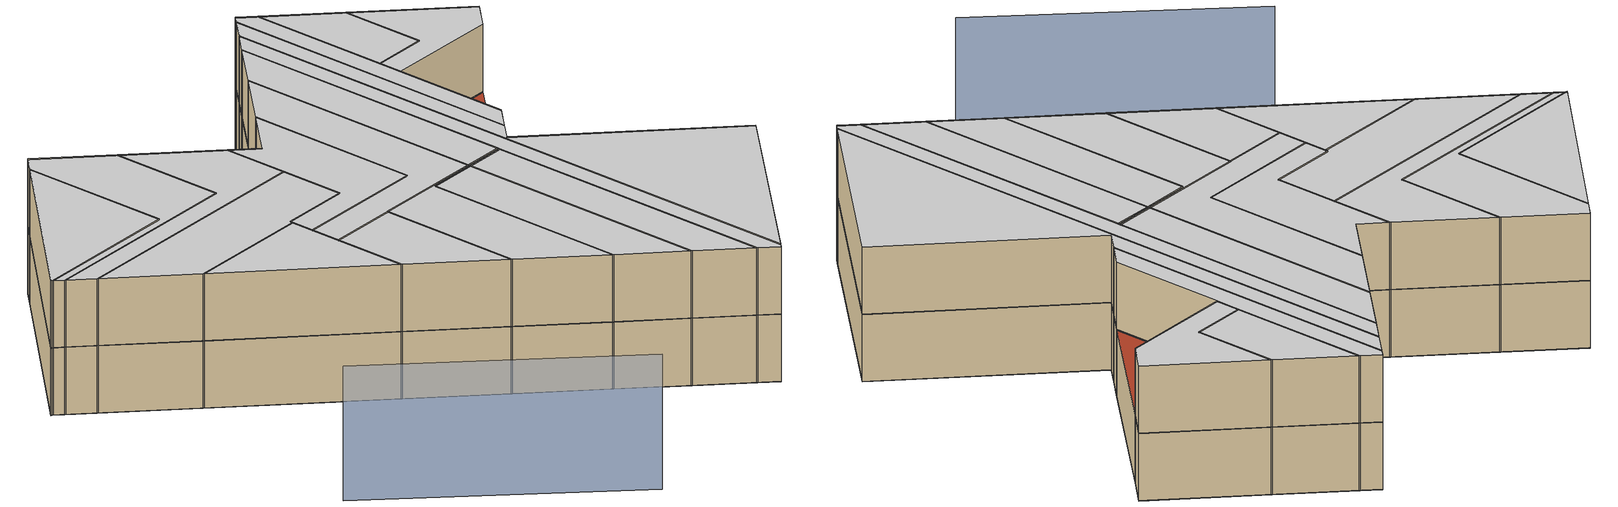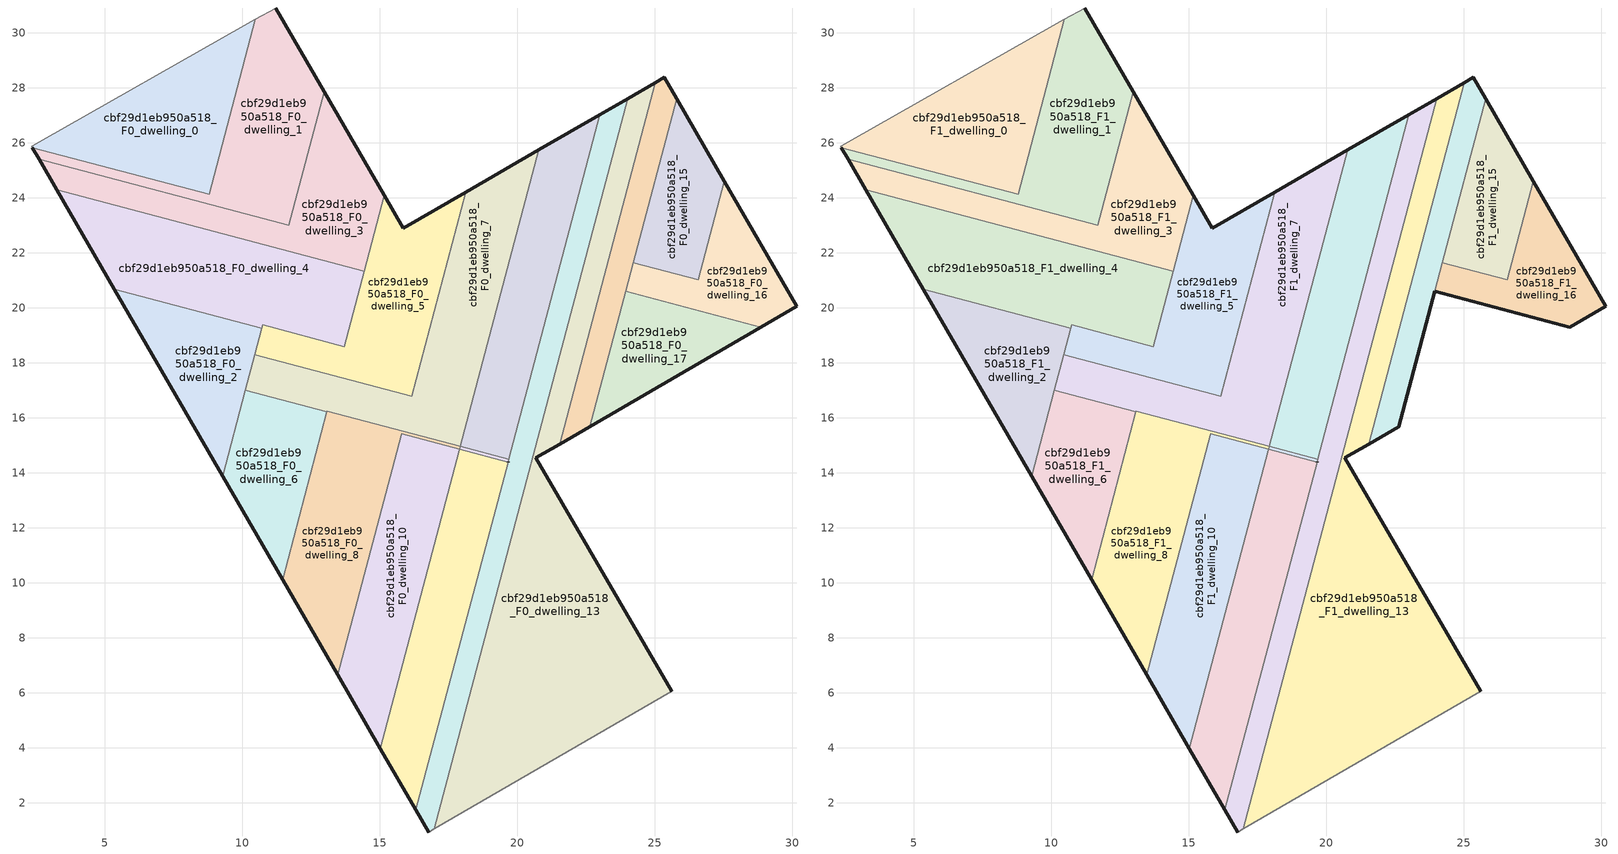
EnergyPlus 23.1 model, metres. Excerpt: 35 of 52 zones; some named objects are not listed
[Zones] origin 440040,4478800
cbf29d1eb950a518_F0_dwelling_0
 floor ground (EU_floor_Construction): 8.8,24.12 10.49,30.48 2.34,25.87 2.38,25.82 z0
 wall adiabatic (EU_wall_Construction): 2.38,25.82 2.34,25.87 10.49,30.48 z0:3
 wall to cbf29d1eb950a518_F0_dwelling_1 (EU_wall_Construction): 10.49,30.48 8.8,24.12 2.38,25.82 z0:3
cbf29d1eb950a518_F0_dwelling_1
 floor ground (EU_floor_Construction): 11.71,23 12.99,27.84 11.22,30.9 10.49,30.48 8.8,24.12 2.38,25.82 2.62,25.4 z0
 wall outside (EU_wall_Construction): 11.22,30.9 12.99,27.84 / 2.62,25.4 2.38,25.82 z0:3
 wall adiabatic (EU_wall_Construction): 10.49,30.48 11.22,30.9 z0:3
 wall to cbf29d1eb950a518_F0_dwelling_3 (EU_wall_Construction): 12.99,27.84 11.71,23 2.62,25.4 z0:3
cbf29d1eb950a518_F0_dwelling_10
 floor ground (EU_floor_Construction): 15.03,3.97 17.9,14.81 17.91,14.85 19.67,14.39 19.7,14.49 17.93,14.95 17.91,14.86 15.8,15.42 15.79,15.37 13.48,6.64 z0
 wall outside (EU_wall_Construction): 15.03,3.97 13.48,6.64 z0:3; 19.67,14.38,3 19.67,14.39,0 19.67,14.38,0; 15.8,15.41,3 15.8,15.41,0 15.8,15.42,0
 wall to cbf29d1eb950a518_F0_dwelling_9 (EU_wall_Construction): 17.93,14.95 19.7,14.49 z0:3
 wall to cbf29d1eb950a518_F0_dwelling_11 (EU_wall_Construction): 19.67,14.38 17.91,14.85 17.9,14.81 15.03,3.97 z0:3
 wall to cbf29d1eb950a518_F0_dwelling_8 (EU_wall_Construction): 15.8,15.42 17.91,14.86 17.93,14.95 / 13.48,6.64 15.79,15.37 15.8,15.41 z0:3
 wall to cbf29d1eb950a518_F0_dwelling_12 (EU_wall_Construction): 19.7,14.49 19.67,14.39 z0:3
cbf29d1eb950a518_F0_dwelling_11
 floor ground (EU_floor_Construction): 16.32,1.74 19.67,14.38 17.91,14.85 15.03,3.97 z0
 wall outside (EU_wall_Construction): 16.32,1.74 15.03,3.97 z0:3
 wall to cbf29d1eb950a518_F0_dwelling_12 (EU_wall_Construction): 19.67,14.38 16.32,1.74 z0:3
cbf29d1eb950a518_F0_dwelling_12
 floor ground (EU_floor_Construction): 16.99,1.05 24.02,27.6 23.01,27.02 16.32,1.74 16.79,0.93 z0
 wall outside (EU_wall_Construction): 16.79,0.93 16.32,1.74 / 23.01,27.02 24.02,27.6 z0:3; 19.67,14.38,3 19.67,14.39,0 19.67,14.39,3
 wall to cbf29d1eb950a518_F0_dwelling_13 (EU_wall_Construction): 24.02,27.6 16.99,1.05 z0:3
 wall adiabatic (EU_wall_Construction): 16.99,1.05 16.79,0.93 z0:3
 wall to cbf29d1eb950a518_F0_dwelling_9 (EU_wall_Construction): 19.7,14.49 23.01,27.02 z0:3
cbf29d1eb950a518_F0_dwelling_13
 floor ground (EU_floor_Construction): 25.63,6.06 20.69,14.54 21.55,15.04 25.03,28.19 24.02,27.6 16.99,1.05 z0
 wall outside (EU_wall_Construction): 24.02,27.6 25.03,28.19 / 21.55,15.04 20.69,14.54 25.63,6.06 z0:3
 wall to cbf29d1eb950a518_F0_dwelling_14 (EU_wall_Construction): 25.03,28.19 21.55,15.04 z0:3
 wall adiabatic (EU_wall_Construction): 25.63,6.06 16.99,1.05 z0:3
cbf29d1eb950a518_F0_dwelling_14
 floor ground (EU_floor_Construction): 22.64,15.67 25.8,27.6 25.35,28.37 25.03,28.19 21.55,15.04 z0
 wall outside (EU_wall_Construction): 22.64,15.67 21.55,15.04 / 25.03,28.19 25.35,28.37 25.8,27.6 z0:3
 wall to cbf29d1eb950a518_F0_dwelling_15 (EU_wall_Construction): 25.8,27.6 24.22,21.64 z0:3
 wall to cbf29d1eb950a518_F0_dwelling_16 (EU_wall_Construction): 24.22,21.64 23.95,20.59 z0:3
 wall to cbf29d1eb950a518_F0_dwelling_17 (EU_wall_Construction): 23.94,20.59 22.64,15.67 z0:3
cbf29d1eb950a518_F0_dwelling_15
 floor ground (EU_floor_Construction): 26.59,21.01 27.54,24.6 25.8,27.6 24.22,21.64 z0
 wall outside (EU_wall_Construction): 25.8,27.6 27.54,24.6 z0:3
 wall to cbf29d1eb950a518_F0_dwelling_16 (EU_wall_Construction): 27.54,24.6 26.59,21.01 24.22,21.64 z0:3
cbf29d1eb950a518_F0_dwelling_16
 floor ground (EU_floor_Construction): 30.18,20.05 27.54,24.6 26.59,21.01 24.22,21.64 23.95,20.59 28.87,19.29 z0
 wall outside (EU_wall_Construction): 27.54,24.6 30.18,20.05 28.87,19.29 z0:3
 wall to cbf29d1eb950a518_F0_dwelling_17 (EU_wall_Construction): 28.87,19.29 23.95,20.59 z0:3
cbf29d1eb950a518_F0_dwelling_17
 floor ground (EU_floor_Construction): 28.87,19.29 23.95,20.59 22.64,15.67 z0
 wall outside (EU_wall_Construction): 28.87,19.29 22.64,15.67 z0:3
 roof outside (EU_roof_Construction): 28.87,19.29 22.64,15.67 23.95,20.59 z3
cbf29d1eb950a518_F0_dwelling_2
 floor ground (EU_floor_Construction): 9.29,13.88 10.72,19.25 5.36,20.67 z0
 wall outside (EU_wall_Construction): 9.29,13.88 5.36,20.67 z0:3
 wall to cbf29d1eb950a518_F0_dwelling_4 (EU_wall_Construction): 5.36,20.67 10.72,19.25 z0:3
 wall to cbf29d1eb950a518_F0_dwelling_6 (EU_wall_Construction): 10.12,17 9.29,13.88 z0:3
 wall to cbf29d1eb950a518_F0_dwelling_7 (EU_wall_Construction): 10.46,18.28 10.12,17 z0:3
 wall to cbf29d1eb950a518_F0_dwelling_5 (EU_wall_Construction): 10.71,19.25 10.46,18.28 z0:3
cbf29d1eb950a518_F0_dwelling_3
 floor ground (EU_floor_Construction): 14.44,21.33 15.17,24.08 12.99,27.84 11.71,23 2.62,25.4 3.27,24.28 z0
 wall outside (EU_wall_Construction): 12.99,27.84 15.17,24.08 / 3.27,24.28 2.62,25.4 z0:3
 wall to cbf29d1eb950a518_F0_dwelling_4 (EU_wall_Construction): 14.44,21.33 3.27,24.28 z0:3
 wall to cbf29d1eb950a518_F0_dwelling_5 (EU_wall_Construction): 15.17,24.08 14.44,21.33 z0:3
cbf29d1eb950a518_F0_dwelling_4
 floor ground (EU_floor_Construction): 13.71,18.59 14.44,21.33 3.27,24.28 5.36,20.67 10.72,19.25 10.75,19.37 z0
 wall outside (EU_wall_Construction): 5.36,20.67 3.27,24.28 z0:3
 wall to cbf29d1eb950a518_F0_dwelling_5 (EU_wall_Construction): 14.44,21.33 13.71,18.59 10.75,19.37 10.72,19.25 z0:3
cbf29d1eb950a518_F0_dwelling_5
 floor ground (EU_floor_Construction): 16.16,16.77 18.13,24.2 15.86,22.89 15.17,24.08 13.71,18.59 10.75,19.37 10.46,18.28 z0
 wall outside (EU_wall_Construction): 15.17,24.08 15.86,22.89 18.13,24.2 z0:3
 wall to cbf29d1eb950a518_F0_dwelling_7 (EU_wall_Construction): 18.13,24.2 16.16,16.77 10.46,18.28 z0:3
cbf29d1eb950a518_F0_dwelling_6
 floor ground (EU_floor_Construction): 11.47,10.11 13.09,16.22 10.12,17 9.29,13.88 z0
 wall outside (EU_wall_Construction): 11.47,10.11 9.29,13.88 z0:3
 wall to cbf29d1eb950a518_F0_dwelling_7 (EU_wall_Construction): 10.12,17 13.09,16.22 z0:3
 wall to cbf29d1eb950a518_F0_dwelling_8 (EU_wall_Construction): 13.09,16.22 11.47,10.11 z0:3
cbf29d1eb950a518_F0_dwelling_7
 floor ground (EU_floor_Construction): 17.94,14.96 20.79,25.74 18.13,24.2 16.16,16.77 10.46,18.28 10.12,17 13.09,16.22 13.09,16.24 z0
 wall outside (EU_wall_Construction): 18.13,24.2 20.79,25.74 z0:3
 wall to cbf29d1eb950a518_F0_dwelling_8 (EU_wall_Construction): 17.94,14.96 13.09,16.24 13.09,16.22 z0:3
 wall to cbf29d1eb950a518_F0_dwelling_9 (EU_wall_Construction): 20.79,25.74 17.94,14.96 z0:3
cbf29d1eb950a518_F0_dwelling_8
 floor ground (EU_floor_Construction): 13.48,6.64 15.8,15.41 17.91,14.86 17.94,14.96 13.09,16.24 11.47,10.11 z0
 wall outside (EU_wall_Construction): 13.48,6.64 11.47,10.11 z0:3
 wall to cbf29d1eb950a518_F0_dwelling_9 (EU_wall_Construction): 17.94,14.96,3 17.94,14.95,1.5 17.93,14.95,3
cbf29d1eb950a518_F0_dwelling_9
 floor ground (EU_floor_Construction): 19.7,14.49 23.01,27.02 20.79,25.74 17.93,14.95 z0
 wall outside (EU_wall_Construction): 20.79,25.74 23.01,27.02 z0:3
cbf29d1eb950a518_F1_dwelling_0
 floor to cbf29d1eb950a518_F0_dwelling_0 (EU_floor_Construction): 8.8,24.12 10.49,30.48 2.34,25.87 2.38,25.82 z3
 wall adiabatic (EU_wall_Construction): 2.38,25.82 2.34,25.87 10.49,30.48 z3:6
 wall to cbf29d1eb950a518_F1_dwelling_1 (EU_wall_Construction): 10.49,30.48 8.8,24.12 2.38,25.82 z3:6
 ceiling to cbf29d1eb950a518_F2_dwelling_0 (EU_floor_Construction): 10.49,30.48 8.8,24.12 2.38,25.82 2.34,25.87 z6
cbf29d1eb950a518_F1_dwelling_1
 floor to cbf29d1eb950a518_F0_dwelling_1 (EU_floor_Construction): 11.71,23 12.99,27.84 11.22,30.9 10.49,30.48 8.8,24.12 2.38,25.82 2.62,25.4 z3
 wall outside (EU_wall_Construction): 11.22,30.9 12.99,27.84 / 2.62,25.4 2.38,25.82 z3:6
 wall adiabatic (EU_wall_Construction): 10.49,30.48 11.22,30.9 z3:6
 wall to cbf29d1eb950a518_F1_dwelling_3 (EU_wall_Construction): 12.99,27.84 11.71,23 2.62,25.4 z3:6
 ceiling to cbf29d1eb950a518_F2_dwelling_1 (EU_floor_Construction): 11.22,30.9 12.99,27.84 11.71,23 2.62,25.4 2.38,25.82 8.8,24.12 10.49,30.48 z6
cbf29d1eb950a518_F1_dwelling_10
 floor to cbf29d1eb950a518_F0_dwelling_10 (EU_floor_Construction): 15.03,3.97 17.9,14.81 17.91,14.85 19.67,14.38 19.7,14.49 17.93,14.95 17.91,14.86 15.8,15.42 15.79,15.37 13.48,6.64 z3
 wall outside (EU_wall_Construction): 15.03,3.97 13.48,6.64 z3:6; 19.67,14.38,6 19.67,14.39,3 19.67,14.38,3; 15.8,15.41,6 15.8,15.41,3 15.8,15.42,3
 wall to cbf29d1eb950a518_F1_dwelling_9 (EU_wall_Construction): 17.93,14.95 19.7,14.49 z3:6
 wall to cbf29d1eb950a518_F1_dwelling_11 (EU_wall_Construction): 19.67,14.38 17.91,14.85 17.9,14.81 15.03,3.97 z3:6
 wall to cbf29d1eb950a518_F1_dwelling_8 (EU_wall_Construction): 15.8,15.42 17.91,14.86 17.93,14.95 / 13.48,6.64 15.79,15.37 15.8,15.41 z3:6
 wall to cbf29d1eb950a518_F1_dwelling_12 (EU_wall_Construction): 19.7,14.49 19.67,14.39 z3:6
 ceiling to cbf29d1eb950a518_F2_dwelling_10 (EU_floor_Construction): 19.7,14.49 19.67,14.38 17.91,14.85 17.9,14.81 15.03,3.97 13.48,6.64 15.79,15.37 15.8,15.42 17.91,14.86 17.93,14.95 z6
cbf29d1eb950a518_F1_dwelling_11
 floor to cbf29d1eb950a518_F0_dwelling_11 (EU_floor_Construction): 16.32,1.74 19.67,14.38 17.91,14.85 15.03,3.97 z3
 wall outside (EU_wall_Construction): 16.32,1.74 15.03,3.97 z3:6
 wall to cbf29d1eb950a518_F1_dwelling_12 (EU_wall_Construction): 19.67,14.38 16.32,1.74 z3:6
 ceiling to cbf29d1eb950a518_F2_dwelling_11 (EU_floor_Construction): 19.67,14.38 16.32,1.74 15.03,3.97 17.91,14.85 z6
cbf29d1eb950a518_F1_dwelling_12
 floor to cbf29d1eb950a518_F0_dwelling_12 (EU_floor_Construction): 16.99,1.05 24.02,27.6 23.01,27.02 16.32,1.74 16.79,0.93 z3
 wall outside (EU_wall_Construction): 16.79,0.93 16.32,1.74 / 23.01,27.02 24.02,27.6 z3:6; 19.67,14.38,6 19.67,14.39,3 19.67,14.39,6
 wall to cbf29d1eb950a518_F1_dwelling_13 (EU_wall_Construction): 24.02,27.6 16.99,1.05 z3:6
 wall adiabatic (EU_wall_Construction): 16.99,1.05 16.79,0.93 z3:6
 wall to cbf29d1eb950a518_F1_dwelling_9 (EU_wall_Construction): 19.7,14.49 23.01,27.02 z3:6
 ceiling to cbf29d1eb950a518_F2_dwelling_12 (EU_floor_Construction): 24.02,27.6 16.99,1.05 16.79,0.93 16.32,1.74 23.01,27.02 z6
cbf29d1eb950a518_F1_dwelling_13
 floor to cbf29d1eb950a518_F0_dwelling_13 (EU_floor_Construction): 25.63,6.06 20.69,14.54 21.55,15.04 25.03,28.19 24.02,27.6 16.99,1.05 z3
 wall outside (EU_wall_Construction): 24.02,27.6 25.03,28.19 / 21.55,15.04 20.69,14.54 25.63,6.06 z3:6
 wall to cbf29d1eb950a518_F1_dwelling_14 (EU_wall_Construction): 25.03,28.19 21.55,15.04 z3:6
 wall adiabatic (EU_wall_Construction): 25.63,6.06 16.99,1.05 z3:6
 ceiling to cbf29d1eb950a518_F2_dwelling_13 (EU_floor_Construction): 25.03,28.19 21.55,15.04 20.69,14.54 25.63,6.06 16.99,1.05 24.02,27.6 z6
cbf29d1eb950a518_F1_dwelling_14
 floor to cbf29d1eb950a518_F0_dwelling_14 (EU_floor_Construction): 22.64,15.67 25.8,27.6 25.35,28.37 25.03,28.19 21.55,15.04 z3
 wall outside (EU_wall_Construction): 25.03,28.19 25.35,28.37 25.8,27.6 / 23.94,20.59 22.64,15.67 21.55,15.04 z3:6
 wall to cbf29d1eb950a518_F1_dwelling_15 (EU_wall_Construction): 25.8,27.6 24.22,21.64 z3:6
 wall to cbf29d1eb950a518_F1_dwelling_16 (EU_wall_Construction): 24.22,21.64 23.95,20.59 z3:6
 ceiling to cbf29d1eb950a518_F2_dwelling_14 (EU_floor_Construction): 25.35,28.37 25.8,27.6 22.64,15.67 21.55,15.04 25.03,28.19 z6
cbf29d1eb950a518_F1_dwelling_15
 floor to cbf29d1eb950a518_F0_dwelling_15 (EU_floor_Construction): 26.59,21.01 27.54,24.6 25.8,27.6 24.22,21.64 z3
 wall outside (EU_wall_Construction): 25.8,27.6 27.54,24.6 z3:6
 wall to cbf29d1eb950a518_F1_dwelling_16 (EU_wall_Construction): 27.54,24.6 26.59,21.01 24.22,21.64 z3:6
 ceiling to cbf29d1eb950a518_F2_dwelling_15 (EU_floor_Construction): 25.8,27.6 27.54,24.6 26.59,21.01 24.22,21.64 z6
cbf29d1eb950a518_F1_dwelling_16
 floor to cbf29d1eb950a518_F0_dwelling_16 (EU_floor_Construction): 30.18,20.05 27.54,24.6 26.59,21.01 24.22,21.64 23.95,20.59 28.87,19.29 z3
 wall outside (EU_wall_Construction): 27.54,24.6 30.18,20.05 28.87,19.29 23.95,20.59 z3:6
 ceiling to cbf29d1eb950a518_F2_dwelling_16 (EU_floor_Construction): 27.54,24.6 30.18,20.05 28.87,19.29 23.95,20.59 24.22,21.64 26.59,21.01 z6
cbf29d1eb950a518_F1_dwelling_2
 floor to cbf29d1eb950a518_F0_dwelling_2 (EU_floor_Construction): 9.29,13.88 10.72,19.25 5.36,20.67 z3
 wall outside (EU_wall_Construction): 9.29,13.88 5.36,20.67 z3:6
 wall to cbf29d1eb950a518_F1_dwelling_4 (EU_wall_Construction): 5.36,20.67 10.72,19.25 z3:6
 wall to cbf29d1eb950a518_F1_dwelling_6 (EU_wall_Construction): 10.12,17 9.29,13.88 z3:6
 wall to cbf29d1eb950a518_F1_dwelling_7 (EU_wall_Construction): 10.46,18.28 10.12,17 z3:6
 wall to cbf29d1eb950a518_F1_dwelling_5 (EU_wall_Construction): 10.71,19.25 10.46,18.28 z3:6
 ceiling to cbf29d1eb950a518_F2_dwelling_2 (EU_floor_Construction): 10.72,19.25 9.29,13.88 5.36,20.67 z6
cbf29d1eb950a518_F1_dwelling_3
 floor to cbf29d1eb950a518_F0_dwelling_3 (EU_floor_Construction): 14.44,21.33 15.17,24.08 12.99,27.84 11.71,23 2.62,25.4 3.27,24.28 z3
 wall outside (EU_wall_Construction): 12.99,27.84 15.17,24.08 / 3.27,24.28 2.62,25.4 z3:6
 wall to cbf29d1eb950a518_F1_dwelling_4 (EU_wall_Construction): 14.44,21.33 3.27,24.28 z3:6
 wall to cbf29d1eb950a518_F1_dwelling_5 (EU_wall_Construction): 15.17,24.08 14.44,21.33 z3:6
 ceiling to cbf29d1eb950a518_F2_dwelling_3 (EU_floor_Construction): 12.99,27.84 15.17,24.08 14.44,21.33 3.27,24.28 2.62,25.4 11.71,23 z6
cbf29d1eb950a518_F1_dwelling_4
 floor to cbf29d1eb950a518_F0_dwelling_4 (EU_floor_Construction): 13.71,18.59 14.44,21.33 3.27,24.28 5.36,20.67 10.72,19.25 10.75,19.37 z3
 wall outside (EU_wall_Construction): 5.36,20.67 3.27,24.28 z3:6
 wall to cbf29d1eb950a518_F1_dwelling_5 (EU_wall_Construction): 14.44,21.33 13.71,18.59 10.75,19.37 10.72,19.25 z3:6
 ceiling to cbf29d1eb950a518_F2_dwelling_4 (EU_floor_Construction): 14.44,21.33 13.71,18.59 10.75,19.37 10.72,19.25 5.36,20.67 3.27,24.28 z6
cbf29d1eb950a518_F1_dwelling_5
 floor to cbf29d1eb950a518_F0_dwelling_5 (EU_floor_Construction): 16.16,16.77 18.13,24.2 15.86,22.89 15.17,24.08 13.71,18.59 10.75,19.37 10.46,18.28 z3
 wall outside (EU_wall_Construction): 15.17,24.08 15.86,22.89 18.13,24.2 z3:6
 wall to cbf29d1eb950a518_F1_dwelling_7 (EU_wall_Construction): 18.13,24.2 16.16,16.77 10.46,18.28 z3:6
 ceiling to cbf29d1eb950a518_F2_dwelling_5 (EU_floor_Construction): 18.13,24.2 16.16,16.77 10.46,18.28 10.75,19.37 13.71,18.59 15.17,24.08 15.86,22.89 z6
cbf29d1eb950a518_F1_dwelling_6
 floor to cbf29d1eb950a518_F0_dwelling_6 (EU_floor_Construction): 11.47,10.11 13.09,16.22 10.12,17 9.29,13.88 z3
 wall outside (EU_wall_Construction): 11.47,10.11 9.29,13.88 z3:6
 wall to cbf29d1eb950a518_F1_dwelling_7 (EU_wall_Construction): 10.12,17 13.09,16.22 z3:6
 wall to cbf29d1eb950a518_F1_dwelling_8 (EU_wall_Construction): 13.09,16.22 11.47,10.11 z3:6
 ceiling to cbf29d1eb950a518_F2_dwelling_6 (EU_floor_Construction): 13.09,16.22 11.47,10.11 9.29,13.88 10.12,17 z6
cbf29d1eb950a518_F1_dwelling_7
 floor to cbf29d1eb950a518_F0_dwelling_7 (EU_floor_Construction): 17.94,14.96 20.79,25.74 18.13,24.2 16.16,16.77 10.46,18.28 10.12,17 13.09,16.22 13.09,16.24 z3
 wall outside (EU_wall_Construction): 18.13,24.2 20.79,25.74 z3:6
 wall to cbf29d1eb950a518_F1_dwelling_8 (EU_wall_Construction): 17.94,14.96 13.09,16.24 13.09,16.22 z3:6
 wall to cbf29d1eb950a518_F1_dwelling_9 (EU_wall_Construction): 20.79,25.74 17.94,14.96 z3:6
 ceiling to cbf29d1eb950a518_F2_dwelling_7 (EU_floor_Construction): 20.79,25.74 17.94,14.96 13.09,16.24 13.09,16.22 10.12,17 10.46,18.28 16.16,16.77 18.13,24.2 z6
cbf29d1eb950a518_F1_dwelling_8
 floor to cbf29d1eb950a518_F0_dwelling_8 (EU_floor_Construction): 13.48,6.64 15.8,15.41 17.91,14.86 17.94,14.96 13.09,16.24 11.47,10.11 z3
 wall outside (EU_wall_Construction): 13.48,6.64 11.47,10.11 z3:6
 wall to cbf29d1eb950a518_F1_dwelling_9 (EU_wall_Construction): 17.94,14.96,6 17.94,14.95,4.5 17.93,14.95,6
 ceiling to cbf29d1eb950a518_F2_dwelling_8 (EU_floor_Construction): 17.94,14.96 17.91,14.86 15.8,15.41 13.48,6.64 11.47,10.11 13.09,16.24 z6
cbf29d1eb950a518_F1_dwelling_9
 floor to cbf29d1eb950a518_F0_dwelling_9 (EU_floor_Construction): 19.7,14.49 23.01,27.02 20.79,25.74 17.93,14.95 z3
 wall outside (EU_wall_Construction): 20.79,25.74 23.01,27.02 z3:6
 ceiling to cbf29d1eb950a518_F2_dwelling_9 (EU_floor_Construction): 23.01,27.02 19.7,14.49 17.93,14.95 20.79,25.74 z6
shading: 0.61,12.45 6.68,1.47 z0:6
[Building]
EU S2 Campaign: North Axis=0; Terrain=City; Solar Distribution=FullExterior
[Site:Location]
Madrid: Latitude=40.5; Longitude=-3.5; Time Zone=1; Elevation=609
[SizingPeriod:WeatherFileDays]
AnnualSizingPeriod: Begin Month=1; Begin Day of Month=1; End Month=12; End Day of Month=31; Day of Week for Start Day=Monday; Use Weather File Daylight Saving Period=No; Use Weather File Rain and Snow Indicators=No
[MATERIAL]
EU_InternalMass_Material: Roughness=MediumRough; Thickness=0.1; Conductivity=1; Density=1800; Specific Heat=900; Thermal Absorptance=0.9; Solar Absorptance=0.7; Visible Absorptance=0.7
[MATERIAL:NOMASS] Roughness=MediumRough; Thermal Absorptance=0.9; Solar Absorptance=0.7; Visible Absorptance=0.7
Name | Thermal Resistance
EU_wall_NoMass | 1.60022
EU_roof_NoMass | 1.57597
EU_floor_NoMass | 0.470652
[CONSTRUCTION]
EU_wall_Construction: EU_wall_NoMass
EU_roof_Construction: EU_roof_NoMass
EU_floor_Construction: EU_floor_NoMass
EU_InternalMass_Construction: EU_InternalMass_Material
[ZONE] Type=1; Multiplier=1; Ceiling Height=autocalculate; Floor Area=autocalculate; Part of Total Floor Area=Yes
Name | Volume
cbf29d1eb950a518_F0_dwelling_0; cbf29d1eb950a518_F1_dwelling_0 | 66.52
cbf29d1eb950a518_F0_dwelling_1; cbf29d1eb950a518_F1_dwelling_1 | 66.4977
cbf29d1eb950a518_F0_dwelling_10 | 67.0818
cbf29d1eb950a518_F1_dwelling_10 | 67.0953
cbf29d1eb950a518_F0_dwelling_11; cbf29d1eb950a518_F1_dwelling_11 | 66.5295
cbf29d1eb950a518_F0_dwelling_12; cbf29d1eb950a518_F1_dwelling_12 | 66.5676
cbf29d1eb950a518_F0_dwelling_13; cbf29d1eb950a518_F1_dwelling_13 | 183.078
cbf29d1eb950a518_F0_dwelling_14; cbf29d1eb950a518_F1_dwelling_14 | 35.3906
cbf29d1eb950a518_F0_dwelling_15; cbf29d1eb950a518_F1_dwelling_15 | 36.327
cbf29d1eb950a518_F0_dwelling_16; cbf29d1eb950a518_F1_dwelling_16 | 38.8663
cbf29d1eb950a518_F0_dwelling_17 | 38.8601
cbf29d1eb950a518_F0_dwelling_2; cbf29d1eb950a518_F1_dwelling_2 | 46.1935
cbf29d1eb950a518_F0_dwelling_3; cbf29d1eb950a518_F1_dwelling_3 | 64.9984
cbf29d1eb950a518_F0_dwelling_4; cbf29d1eb950a518_F1_dwelling_4 | 88.3608
cbf29d1eb950a518_F0_dwelling_5; cbf29d1eb950a518_F1_dwelling_5 | 66.5105
cbf29d1eb950a518_F0_dwelling_6; cbf29d1eb950a518_F1_dwelling_6 | 43.9666
cbf29d1eb950a518_F0_dwelling_7; cbf29d1eb950a518_F1_dwelling_7 | 89.0779
cbf29d1eb950a518_F0_dwelling_8; cbf29d1eb950a518_F1_dwelling_8 | 66.5171
cbf29d1eb950a518_F0_dwelling_9; cbf29d1eb950a518_F1_dwelling_9 | 65.9612
[INTERNALMASS] Construction=EU_InternalMass_Construction
Name | Zone or ZoneList | Surface Area
cbf29d1eb950a518_F0_dwelling_0_EU_InternalMass | cbf29d1eb950a518_F0_dwelling_0 | 22.1737
cbf29d1eb950a518_F0_dwelling_1_EU_InternalMass | cbf29d1eb950a518_F0_dwelling_1 | 22.1669
cbf29d1eb950a518_F0_dwelling_2_EU_InternalMass | cbf29d1eb950a518_F0_dwelling_2 | 15.3955
cbf29d1eb950a518_F0_dwelling_3_EU_InternalMass | cbf29d1eb950a518_F0_dwelling_3 | 21.6708
cbf29d1eb950a518_F0_dwelling_4_EU_InternalMass | cbf29d1eb950a518_F0_dwelling_4 | 29.4517
cbf29d1eb950a518_F0_dwelling_5_EU_InternalMass | cbf29d1eb950a518_F0_dwelling_5 | 22.1701
cbf29d1eb950a518_F0_dwelling_6_EU_InternalMass | cbf29d1eb950a518_F0_dwelling_6 | 14.6512
cbf29d1eb950a518_F0_dwelling_7_EU_InternalMass | cbf29d1eb950a518_F0_dwelling_7 | 29.6931
cbf29d1eb950a518_F0_dwelling_8_EU_InternalMass | cbf29d1eb950a518_F0_dwelling_8 | 22.1679
cbf29d1eb950a518_F0_dwelling_9_EU_InternalMass | cbf29d1eb950a518_F0_dwelling_9 | 21.9874
cbf29d1eb950a518_F0_dwelling_10_EU_InternalMass | cbf29d1eb950a518_F0_dwelling_10 | 22.3606
cbf29d1eb950a518_F0_dwelling_11_EU_InternalMass | cbf29d1eb950a518_F0_dwelling_11 | 22.1757
cbf29d1eb950a518_F0_dwelling_12_EU_InternalMass | cbf29d1eb950a518_F0_dwelling_12 | 22.189
cbf29d1eb950a518_F0_dwelling_13_EU_InternalMass | cbf29d1eb950a518_F0_dwelling_13 | 61.0245
cbf29d1eb950a518_F0_dwelling_14_EU_InternalMass | cbf29d1eb950a518_F0_dwelling_14 | 11.797
cbf29d1eb950a518_F0_dwelling_15_EU_InternalMass | cbf29d1eb950a518_F0_dwelling_15 | 12.1089
cbf29d1eb950a518_F0_dwelling_16_EU_InternalMass | cbf29d1eb950a518_F0_dwelling_16 | 12.9554
cbf29d1eb950a518_F0_dwelling_17_EU_InternalMass | cbf29d1eb950a518_F0_dwelling_17 | 12.9543
cbf29d1eb950a518_F1_dwelling_0_EU_InternalMass | cbf29d1eb950a518_F1_dwelling_0 | 23.4804
cbf29d1eb950a518_F1_dwelling_1_EU_InternalMass | cbf29d1eb950a518_F1_dwelling_1 | 19.0013
cbf29d1eb950a518_F1_dwelling_2_EU_InternalMass | cbf29d1eb950a518_F1_dwelling_2 | 27.9532
cbf29d1eb950a518_F1_dwelling_3_EU_InternalMass | cbf29d1eb950a518_F1_dwelling_3 | 23.4761
cbf29d1eb950a518_F1_dwelling_4_EU_InternalMass | cbf29d1eb950a518_F1_dwelling_4 | 23.4755
cbf29d1eb950a518_F1_dwelling_5_EU_InternalMass | cbf29d1eb950a518_F1_dwelling_5 | 23.4718
cbf29d1eb950a518_F1_dwelling_6_EU_InternalMass | cbf29d1eb950a518_F1_dwelling_6 | 16.0501
cbf29d1eb950a518_F1_dwelling_7_EU_InternalMass | cbf29d1eb950a518_F1_dwelling_7 | 30.8951
cbf29d1eb950a518_F1_dwelling_8_EU_InternalMass | cbf29d1eb950a518_F1_dwelling_8 | 23.6719
cbf29d1eb950a518_F1_dwelling_9_EU_InternalMass | cbf29d1eb950a518_F1_dwelling_9 | 23.276
cbf29d1eb950a518_F1_dwelling_10_EU_InternalMass | cbf29d1eb950a518_F1_dwelling_10 | 23.4767
cbf29d1eb950a518_F1_dwelling_11_EU_InternalMass | cbf29d1eb950a518_F1_dwelling_11 | 23.4719
cbf29d1eb950a518_F1_dwelling_12_EU_InternalMass | cbf29d1eb950a518_F1_dwelling_12 | 64.8698
cbf29d1eb950a518_F1_dwelling_13_EU_InternalMass | cbf29d1eb950a518_F1_dwelling_13 | 12.4071
cbf29d1eb950a518_F1_dwelling_14_EU_InternalMass | cbf29d1eb950a518_F1_dwelling_14 | 12.7886
cbf29d1eb950a518_F1_dwelling_15_EU_InternalMass | cbf29d1eb950a518_F1_dwelling_15 | 13.6619
cbf29d1eb950a518_F1_dwelling_16_EU_InternalMass | cbf29d1eb950a518_F1_dwelling_16 | 13.6652
[OTHEREQUIPMENT] Fuel Type=Electricity; Design Level Calculation Method=Watts/Area; Power per Zone Floor Area=1; Fraction Latent=0; Fraction Radiant=0; Fraction Lost=0; Carbon Dioxide Generation Rate=0; EndUse Subcategory=EU_Step8_InternalGains
Name | Zone or ZoneList or Space or SpaceList | Schedule
EU_Step8_InternalGain_cbf29d1eb950a518_F0_dwelling_0_f000 | cbf29d1eb950a518_F0_dwelling_0 | EU_Step8_GainSchedule_cbf29d1eb950a518_F0_dwelling_0_f000
EU_Step8_InternalGain_cbf29d1eb950a518_F0_dwelling_1_f000 | cbf29d1eb950a518_F0_dwelling_1 | EU_Step8_GainSchedule_cbf29d1eb950a518_F0_dwelling_1_f000
EU_Step8_InternalGain_cbf29d1eb950a518_F0_dwelling_2_f000 | cbf29d1eb950a518_F0_dwelling_2 | EU_Step8_GainSchedule_cbf29d1eb950a518_F0_dwelling_2_f000
EU_Step8_InternalGain_cbf29d1eb950a518_F0_dwelling_3_f000 | cbf29d1eb950a518_F0_dwelling_3 | EU_Step8_GainSchedule_cbf29d1eb950a518_F0_dwelling_3_f000
EU_Step8_InternalGain_cbf29d1eb950a518_F0_dwelling_4_f000 | cbf29d1eb950a518_F0_dwelling_4 | EU_Step8_GainSchedule_cbf29d1eb950a518_F0_dwelling_4_f000
EU_Step8_InternalGain_cbf29d1eb950a518_F0_dwelling_5_f000 | cbf29d1eb950a518_F0_dwelling_5 | EU_Step8_GainSchedule_cbf29d1eb950a518_F0_dwelling_5_f000
EU_Step8_InternalGain_cbf29d1eb950a518_F0_dwelling_6_f000 | cbf29d1eb950a518_F0_dwelling_6 | EU_Step8_GainSchedule_cbf29d1eb950a518_F0_dwelling_6_f000
EU_Step8_InternalGain_cbf29d1eb950a518_F0_dwelling_7_f000 | cbf29d1eb950a518_F0_dwelling_7 | EU_Step8_GainSchedule_cbf29d1eb950a518_F0_dwelling_7_f000
EU_Step8_InternalGain_cbf29d1eb950a518_F0_dwelling_8_f000 | cbf29d1eb950a518_F0_dwelling_8 | EU_Step8_GainSchedule_cbf29d1eb950a518_F0_dwelling_8_f000
EU_Step8_InternalGain_cbf29d1eb950a518_F0_dwelling_9_f000 | cbf29d1eb950a518_F0_dwelling_9 | EU_Step8_GainSchedule_cbf29d1eb950a518_F0_dwelling_9_f000
EU_Step8_InternalGain_cbf29d1eb950a518_F0_dwelling_10_f000 | cbf29d1eb950a518_F0_dwelling_10 | EU_Step8_GainSchedule_cbf29d1eb950a518_F0_dwelling_10_f000
EU_Step8_InternalGain_cbf29d1eb950a518_F0_dwelling_11_f000 | cbf29d1eb950a518_F0_dwelling_11 | EU_Step8_GainSchedule_cbf29d1eb950a518_F0_dwelling_11_f000
EU_Step8_InternalGain_cbf29d1eb950a518_F0_dwelling_12_f000 | cbf29d1eb950a518_F0_dwelling_12 | EU_Step8_GainSchedule_cbf29d1eb950a518_F0_dwelling_12_f000
EU_Step8_InternalGain_cbf29d1eb950a518_F0_dwelling_13_f000 | cbf29d1eb950a518_F0_dwelling_13 | EU_Step8_GainSchedule_cbf29d1eb950a518_F0_dwelling_13_f000
EU_Step8_InternalGain_cbf29d1eb950a518_F0_dwelling_14_f000 | cbf29d1eb950a518_F0_dwelling_14 | EU_Step8_GainSchedule_cbf29d1eb950a518_F0_dwelling_14_f000
EU_Step8_InternalGain_cbf29d1eb950a518_F0_dwelling_15_f000 | cbf29d1eb950a518_F0_dwelling_15 | EU_Step8_GainSchedule_cbf29d1eb950a518_F0_dwelling_15_f000
EU_Step8_InternalGain_cbf29d1eb950a518_F0_dwelling_16_f000 | cbf29d1eb950a518_F0_dwelling_16 | EU_Step8_GainSchedule_cbf29d1eb950a518_F0_dwelling_16_f000
EU_Step8_InternalGain_cbf29d1eb950a518_F0_dwelling_17_f000 | cbf29d1eb950a518_F0_dwelling_17 | EU_Step8_GainSchedule_cbf29d1eb950a518_F0_dwelling_17_f000
EU_Step8_InternalGain_cbf29d1eb950a518_F1_dwelling_0_f000 | cbf29d1eb950a518_F1_dwelling_0 | EU_Step8_GainSchedule_cbf29d1eb950a518_F1_dwelling_0_f000
EU_Step8_InternalGain_cbf29d1eb950a518_F1_dwelling_1_f000 | cbf29d1eb950a518_F1_dwelling_1 | EU_Step8_GainSchedule_cbf29d1eb950a518_F1_dwelling_1_f000
EU_Step8_InternalGain_cbf29d1eb950a518_F1_dwelling_2_f000 | cbf29d1eb950a518_F1_dwelling_2 | EU_Step8_GainSchedule_cbf29d1eb950a518_F1_dwelling_2_f000
EU_Step8_InternalGain_cbf29d1eb950a518_F1_dwelling_3_f000 | cbf29d1eb950a518_F1_dwelling_3 | EU_Step8_GainSchedule_cbf29d1eb950a518_F1_dwelling_3_f000
EU_Step8_InternalGain_cbf29d1eb950a518_F1_dwelling_4_f000 | cbf29d1eb950a518_F1_dwelling_4 | EU_Step8_GainSchedule_cbf29d1eb950a518_F1_dwelling_4_f000
EU_Step8_InternalGain_cbf29d1eb950a518_F1_dwelling_5_f000 | cbf29d1eb950a518_F1_dwelling_5 | EU_Step8_GainSchedule_cbf29d1eb950a518_F1_dwelling_5_f000
EU_Step8_InternalGain_cbf29d1eb950a518_F1_dwelling_6_f000 | cbf29d1eb950a518_F1_dwelling_6 | EU_Step8_GainSchedule_cbf29d1eb950a518_F1_dwelling_6_f000
EU_Step8_InternalGain_cbf29d1eb950a518_F1_dwelling_7_f000 | cbf29d1eb950a518_F1_dwelling_7 | EU_Step8_GainSchedule_cbf29d1eb950a518_F1_dwelling_7_f000
EU_Step8_InternalGain_cbf29d1eb950a518_F1_dwelling_8_f000 | cbf29d1eb950a518_F1_dwelling_8 | EU_Step8_GainSchedule_cbf29d1eb950a518_F1_dwelling_8_f000
EU_Step8_InternalGain_cbf29d1eb950a518_F1_dwelling_9_f000 | cbf29d1eb950a518_F1_dwelling_9 | EU_Step8_GainSchedule_cbf29d1eb950a518_F1_dwelling_9_f000
EU_Step8_InternalGain_cbf29d1eb950a518_F1_dwelling_10_f000 | cbf29d1eb950a518_F1_dwelling_10 | EU_Step8_GainSchedule_cbf29d1eb950a518_F1_dwelling_10_f000
EU_Step8_InternalGain_cbf29d1eb950a518_F1_dwelling_11_f000 | cbf29d1eb950a518_F1_dwelling_11 | EU_Step8_GainSchedule_cbf29d1eb950a518_F1_dwelling_11_f000
EU_Step8_InternalGain_cbf29d1eb950a518_F1_dwelling_12_f000 | cbf29d1eb950a518_F1_dwelling_12 | EU_Step8_GainSchedule_cbf29d1eb950a518_F1_dwelling_12_f000
EU_Step8_InternalGain_cbf29d1eb950a518_F1_dwelling_13_f000 | cbf29d1eb950a518_F1_dwelling_13 | EU_Step8_GainSchedule_cbf29d1eb950a518_F1_dwelling_13_f000
EU_Step8_InternalGain_cbf29d1eb950a518_F1_dwelling_14_f000 | cbf29d1eb950a518_F1_dwelling_14 | EU_Step8_GainSchedule_cbf29d1eb950a518_F1_dwelling_14_f000
EU_Step8_InternalGain_cbf29d1eb950a518_F1_dwelling_15_f000 | cbf29d1eb950a518_F1_dwelling_15 | EU_Step8_GainSchedule_cbf29d1eb950a518_F1_dwelling_15_f000
EU_Step8_InternalGain_cbf29d1eb950a518_F1_dwelling_16_f000 | cbf29d1eb950a518_F1_dwelling_16 | EU_Step8_GainSchedule_cbf29d1eb950a518_F1_dwelling_16_f000
[ZONEVENTILATION:DESIGNFLOWRATE] Schedule=EU_AlwaysOn; Design Flow Rate Calculation Method=AirChanges/Hour; Air Changes per Hour=0.480704; Ventilation Type=Natural; Fan Pressure Rise=0; Fan Total Efficiency=1; Constant Term Coefficient=1; Temperature Term Coefficient=0; Velocity Term Coefficient=0; Velocity Squared Term Coefficient=0; Minimum Indoor Temperature=-100; Maximum Indoor Temperature=100; Delta Temperature=-100; Minimum Outdoor Temperature=-100; Maximum Outdoor Temperature=100; Maximum Wind Speed=40
Name | Zone or ZoneList or Space or SpaceList
EU_ConstantAir_cbf29d1eb950a518_F0_dwelling_0 | cbf29d1eb950a518_F0_dwelling_0
EU_ConstantAir_cbf29d1eb950a518_F0_dwelling_1 | cbf29d1eb950a518_F0_dwelling_1
EU_ConstantAir_cbf29d1eb950a518_F0_dwelling_2 | cbf29d1eb950a518_F0_dwelling_2
EU_ConstantAir_cbf29d1eb950a518_F0_dwelling_3 | cbf29d1eb950a518_F0_dwelling_3
EU_ConstantAir_cbf29d1eb950a518_F0_dwelling_4 | cbf29d1eb950a518_F0_dwelling_4
EU_ConstantAir_cbf29d1eb950a518_F0_dwelling_5 | cbf29d1eb950a518_F0_dwelling_5
EU_ConstantAir_cbf29d1eb950a518_F0_dwelling_6 | cbf29d1eb950a518_F0_dwelling_6
EU_ConstantAir_cbf29d1eb950a518_F0_dwelling_7 | cbf29d1eb950a518_F0_dwelling_7
EU_ConstantAir_cbf29d1eb950a518_F0_dwelling_8 | cbf29d1eb950a518_F0_dwelling_8
EU_ConstantAir_cbf29d1eb950a518_F0_dwelling_9 | cbf29d1eb950a518_F0_dwelling_9
EU_ConstantAir_cbf29d1eb950a518_F0_dwelling_10 | cbf29d1eb950a518_F0_dwelling_10
EU_ConstantAir_cbf29d1eb950a518_F0_dwelling_11 | cbf29d1eb950a518_F0_dwelling_11
EU_ConstantAir_cbf29d1eb950a518_F0_dwelling_12 | cbf29d1eb950a518_F0_dwelling_12
EU_ConstantAir_cbf29d1eb950a518_F0_dwelling_13 | cbf29d1eb950a518_F0_dwelling_13
EU_ConstantAir_cbf29d1eb950a518_F0_dwelling_14 | cbf29d1eb950a518_F0_dwelling_14
EU_ConstantAir_cbf29d1eb950a518_F0_dwelling_15 | cbf29d1eb950a518_F0_dwelling_15
EU_ConstantAir_cbf29d1eb950a518_F0_dwelling_16 | cbf29d1eb950a518_F0_dwelling_16
EU_ConstantAir_cbf29d1eb950a518_F0_dwelling_17 | cbf29d1eb950a518_F0_dwelling_17
EU_ConstantAir_cbf29d1eb950a518_F1_dwelling_0 | cbf29d1eb950a518_F1_dwelling_0
EU_ConstantAir_cbf29d1eb950a518_F1_dwelling_1 | cbf29d1eb950a518_F1_dwelling_1
EU_ConstantAir_cbf29d1eb950a518_F1_dwelling_2 | cbf29d1eb950a518_F1_dwelling_2
EU_ConstantAir_cbf29d1eb950a518_F1_dwelling_3 | cbf29d1eb950a518_F1_dwelling_3
EU_ConstantAir_cbf29d1eb950a518_F1_dwelling_4 | cbf29d1eb950a518_F1_dwelling_4
EU_ConstantAir_cbf29d1eb950a518_F1_dwelling_5 | cbf29d1eb950a518_F1_dwelling_5
EU_ConstantAir_cbf29d1eb950a518_F1_dwelling_6 | cbf29d1eb950a518_F1_dwelling_6
EU_ConstantAir_cbf29d1eb950a518_F1_dwelling_7 | cbf29d1eb950a518_F1_dwelling_7
EU_ConstantAir_cbf29d1eb950a518_F1_dwelling_8 | cbf29d1eb950a518_F1_dwelling_8
EU_ConstantAir_cbf29d1eb950a518_F1_dwelling_9 | cbf29d1eb950a518_F1_dwelling_9
EU_ConstantAir_cbf29d1eb950a518_F1_dwelling_10 | cbf29d1eb950a518_F1_dwelling_10
EU_ConstantAir_cbf29d1eb950a518_F1_dwelling_11 | cbf29d1eb950a518_F1_dwelling_11
EU_ConstantAir_cbf29d1eb950a518_F1_dwelling_12 | cbf29d1eb950a518_F1_dwelling_12
EU_ConstantAir_cbf29d1eb950a518_F1_dwelling_13 | cbf29d1eb950a518_F1_dwelling_13
EU_ConstantAir_cbf29d1eb950a518_F1_dwelling_14 | cbf29d1eb950a518_F1_dwelling_14
EU_ConstantAir_cbf29d1eb950a518_F1_dwelling_15 | cbf29d1eb950a518_F1_dwelling_15
EU_ConstantAir_cbf29d1eb950a518_F1_dwelling_16 | cbf29d1eb950a518_F1_dwelling_16
[HVACTEMPLATE:THERMOSTAT] Constant Heating Setpoint=20; Constant Cooling Setpoint=50
EU_HeatOnly_cbf29d1eb950a518_F0_dwelling_0; EU_HeatOnly_cbf29d1eb950a518_F0_dwelling_1; EU_HeatOnly_cbf29d1eb950a518_F0_dwelling_2; EU_HeatOnly_cbf29d1eb950a518_F0_dwelling_3; EU_HeatOnly_cbf29d1eb950a518_F0_dwelling_4; EU_HeatOnly_cbf29d1eb950a518_F0_dwelling_5; EU_HeatOnly_cbf29d1eb950a518_F0_dwelling_6; EU_HeatOnly_cbf29d1eb950a518_F0_dwelling_7; EU_HeatOnly_cbf29d1eb950a518_F0_dwelling_8; EU_HeatOnly_cbf29d1eb950a518_F0_dwelling_9; EU_HeatOnly_cbf29d1eb950a518_F0_dwelling_10; EU_HeatOnly_cbf29d1eb950a518_F0_dwelling_11; EU_HeatOnly_cbf29d1eb950a518_F0_dwelling_12; EU_HeatOnly_cbf29d1eb950a518_F0_dwelling_13; EU_HeatOnly_cbf29d1eb950a518_F0_dwelling_14; EU_HeatOnly_cbf29d1eb950a518_F0_dwelling_15; EU_HeatOnly_cbf29d1eb950a518_F0_dwelling_16; EU_HeatOnly_cbf29d1eb950a518_F0_dwelling_17; EU_HeatOnly_cbf29d1eb950a518_F1_dwelling_0; EU_HeatOnly_cbf29d1eb950a518_F1_dwelling_1; EU_HeatOnly_cbf29d1eb950a518_F1_dwelling_2; EU_HeatOnly_cbf29d1eb950a518_F1_dwelling_3; EU_HeatOnly_cbf29d1eb950a518_F1_dwelling_4; EU_HeatOnly_cbf29d1eb950a518_F1_dwelling_5; EU_HeatOnly_cbf29d1eb950a518_F1_dwelling_6
[HVACTEMPLATE:ZONE:IDEALLOADSAIRSYSTEM] System Availability Schedule=EU_AlwaysOn; Maximum Heating Supply Air Temperature=50; Minimum Cooling Supply Air Temperature=13; Maximum Heating Supply Air Humidity Ratio=0.0156; Minimum Cooling Supply Air Humidity Ratio=0.0077; Heating Limit=NoLimit; Cooling Limit=NoLimit; Heating Availability Schedule=EU_AlwaysOn; Cooling Availability Schedule=EU_CoolingOff; Dehumidification Control Type=ConstantSensibleHeatRatio; Cooling Sensible Heat Ratio=0.7; Dehumidification Setpoint=60; Humidification Control Type=None; Humidification Setpoint=30; Outdoor Air Method=None; Outdoor Air Flow Rate per Person=0.00944; Outdoor Air Flow Rate per Zone Floor Area=0; Outdoor Air Flow Rate per Zone=0; Demand Controlled Ventilation Type=None; Outdoor Air Economizer Type=NoEconomizer; Heat Recovery Type=None; Sensible Heat Recovery Effectiveness=0.7; Latent Heat Recovery Effectiveness=0.65
Name | Template Thermostat
cbf29d1eb950a518_F0_dwelling_0 | EU_HeatOnly_cbf29d1eb950a518_F0_dwelling_0
cbf29d1eb950a518_F0_dwelling_1 | EU_HeatOnly_cbf29d1eb950a518_F0_dwelling_1
cbf29d1eb950a518_F0_dwelling_2 | EU_HeatOnly_cbf29d1eb950a518_F0_dwelling_2
cbf29d1eb950a518_F0_dwelling_3 | EU_HeatOnly_cbf29d1eb950a518_F0_dwelling_3
cbf29d1eb950a518_F0_dwelling_4 | EU_HeatOnly_cbf29d1eb950a518_F0_dwelling_4
cbf29d1eb950a518_F0_dwelling_5 | EU_HeatOnly_cbf29d1eb950a518_F0_dwelling_5
cbf29d1eb950a518_F0_dwelling_6 | EU_HeatOnly_cbf29d1eb950a518_F0_dwelling_6
cbf29d1eb950a518_F0_dwelling_7 | EU_HeatOnly_cbf29d1eb950a518_F0_dwelling_7
cbf29d1eb950a518_F0_dwelling_8 | EU_HeatOnly_cbf29d1eb950a518_F0_dwelling_8
cbf29d1eb950a518_F0_dwelling_9 | EU_HeatOnly_cbf29d1eb950a518_F0_dwelling_9
cbf29d1eb950a518_F0_dwelling_10 | EU_HeatOnly_cbf29d1eb950a518_F0_dwelling_10
cbf29d1eb950a518_F0_dwelling_11 | EU_HeatOnly_cbf29d1eb950a518_F0_dwelling_11
cbf29d1eb950a518_F0_dwelling_12 | EU_HeatOnly_cbf29d1eb950a518_F0_dwelling_12
cbf29d1eb950a518_F0_dwelling_13 | EU_HeatOnly_cbf29d1eb950a518_F0_dwelling_13
cbf29d1eb950a518_F0_dwelling_14 | EU_HeatOnly_cbf29d1eb950a518_F0_dwelling_14
cbf29d1eb950a518_F0_dwelling_15 | EU_HeatOnly_cbf29d1eb950a518_F0_dwelling_15
cbf29d1eb950a518_F0_dwelling_16 | EU_HeatOnly_cbf29d1eb950a518_F0_dwelling_16
cbf29d1eb950a518_F0_dwelling_17 | EU_HeatOnly_cbf29d1eb950a518_F0_dwelling_17
cbf29d1eb950a518_F1_dwelling_0 | EU_HeatOnly_cbf29d1eb950a518_F1_dwelling_0
cbf29d1eb950a518_F1_dwelling_1 | EU_HeatOnly_cbf29d1eb950a518_F1_dwelling_1
cbf29d1eb950a518_F1_dwelling_2 | EU_HeatOnly_cbf29d1eb950a518_F1_dwelling_2
cbf29d1eb950a518_F1_dwelling_3 | EU_HeatOnly_cbf29d1eb950a518_F1_dwelling_3
cbf29d1eb950a518_F1_dwelling_4 | EU_HeatOnly_cbf29d1eb950a518_F1_dwelling_4
cbf29d1eb950a518_F1_dwelling_5 | EU_HeatOnly_cbf29d1eb950a518_F1_dwelling_5
cbf29d1eb950a518_F1_dwelling_6 | EU_HeatOnly_cbf29d1eb950a518_F1_dwelling_6
cbf29d1eb950a518_F1_dwelling_7 | EU_HeatOnly_cbf29d1eb950a518_F1_dwelling_7
cbf29d1eb950a518_F1_dwelling_8 | EU_HeatOnly_cbf29d1eb950a518_F1_dwelling_8
cbf29d1eb950a518_F1_dwelling_9 | EU_HeatOnly_cbf29d1eb950a518_F1_dwelling_9
cbf29d1eb950a518_F1_dwelling_10 | EU_HeatOnly_cbf29d1eb950a518_F1_dwelling_10
cbf29d1eb950a518_F1_dwelling_11 | EU_HeatOnly_cbf29d1eb950a518_F1_dwelling_11
cbf29d1eb950a518_F1_dwelling_12 | EU_HeatOnly_cbf29d1eb950a518_F1_dwelling_12
cbf29d1eb950a518_F1_dwelling_13 | EU_HeatOnly_cbf29d1eb950a518_F1_dwelling_13
cbf29d1eb950a518_F1_dwelling_14 | EU_HeatOnly_cbf29d1eb950a518_F1_dwelling_14
cbf29d1eb950a518_F1_dwelling_15 | EU_HeatOnly_cbf29d1eb950a518_F1_dwelling_15
cbf29d1eb950a518_F1_dwelling_16 | EU_HeatOnly_cbf29d1eb950a518_F1_dwelling_16
[SIZING:ZONE] Zone Cooling Design Supply Air Temperature Input Method=SupplyAirTemperature; Zone Cooling Design Supply Air Temperature=13; Zone Heating Design Supply Air Temperature Input Method=SupplyAirTemperature; Zone Heating Design Supply Air Temperature=50; Zone Cooling Design Supply Air Humidity Ratio=0.008; Zone Heating Design Supply Air Humidity Ratio=0.008; Cooling Design Air Flow Method=DesignDay; Cooling Design Air Flow Rate=0; Cooling Minimum Air Flow per Zone Floor Area=0.000762; Cooling Minimum Air Flow=0; Cooling Minimum Air Flow Fraction=0.2; Heating Design Air Flow Method=DesignDay; Heating Design Air Flow Rate=0; Heating Maximum Air Flow per Zone Floor Area=0.002032; Heating Maximum Air Flow=0.141576; Heating Maximum Air Flow Fraction=0.3; Account for Dedicated Outdoor Air System=No; Dedicated Outdoor Air System Control Strategy=NeutralSupplyAir; Dedicated Outdoor Air Low Setpoint Temperature for Design=autosize; Dedicated Outdoor Air High Setpoint Temperature for Design=autosize; Zone Load Sizing Method=Sensible Load Only No Latent Load; Zone Latent Cooling Design Supply Air Humidity Ratio Input Method=HumidityRatioDifference; Zone Cooling Design Supply Air Humidity Ratio Difference=0.005; Zone Latent Heating Design Supply Air Humidity Ratio Input Method=HumidityRatioDifference; Zone Humidification Design Supply Air Humidity Ratio Difference=0.005
cbf29d1eb950a518_F0_dwelling_0; cbf29d1eb950a518_F0_dwelling_1; cbf29d1eb950a518_F0_dwelling_2; cbf29d1eb950a518_F0_dwelling_3; cbf29d1eb950a518_F0_dwelling_4; cbf29d1eb950a518_F0_dwelling_5; cbf29d1eb950a518_F0_dwelling_6; cbf29d1eb950a518_F0_dwelling_7; cbf29d1eb950a518_F0_dwelling_8; cbf29d1eb950a518_F0_dwelling_9; cbf29d1eb950a518_F0_dwelling_10; cbf29d1eb950a518_F0_dwelling_11; cbf29d1eb950a518_F0_dwelling_12; cbf29d1eb950a518_F0_dwelling_13; cbf29d1eb950a518_F0_dwelling_14; cbf29d1eb950a518_F0_dwelling_15; cbf29d1eb950a518_F0_dwelling_16; cbf29d1eb950a518_F0_dwelling_17; cbf29d1eb950a518_F1_dwelling_0; cbf29d1eb950a518_F1_dwelling_1; cbf29d1eb950a518_F1_dwelling_2; cbf29d1eb950a518_F1_dwelling_3; cbf29d1eb950a518_F1_dwelling_4; cbf29d1eb950a518_F1_dwelling_5; cbf29d1eb950a518_F1_dwelling_6; cbf29d1eb950a518_F1_dwelling_7; cbf29d1eb950a518_F1_dwelling_8; cbf29d1eb950a518_F1_dwelling_9; cbf29d1eb950a518_F1_dwelling_10; cbf29d1eb950a518_F1_dwelling_11; cbf29d1eb950a518_F1_dwelling_12; cbf29d1eb950a518_F1_dwelling_13; cbf29d1eb950a518_F1_dwelling_14; cbf29d1eb950a518_F1_dwelling_15; cbf29d1eb950a518_F1_dwelling_16
[SCHEDULE:CONSTANT]
Name | Hourly Value
EU_AlwaysOn | 1
EU_CoolingOff | 0
[SCHEDULE:FILE] Column Number=1; Rows to Skip at Top=0; Number of Hours of Data=8760; Column Separator=Comma; Interpolate to Timestep=No; Minutes per Item=60; Adjust Schedule for Daylight Savings=Yes
Name | File
EU_Step8_GainSchedule_cbf29d1eb950a518_F0_dwelling_0_f000 | ../../schedules/cbf29d1eb950a518/cbf29d1eb950a518_F0_dwelling_0_f000_gain.csv
EU_Step8_GainSchedule_cbf29d1eb950a518_F0_dwelling_1_f000 | ../../schedules/cbf29d1eb950a518/cbf29d1eb950a518_F0_dwelling_1_f000_gain.csv
EU_Step8_GainSchedule_cbf29d1eb950a518_F0_dwelling_2_f000 | ../../schedules/cbf29d1eb950a518/cbf29d1eb950a518_F0_dwelling_2_f000_gain.csv
EU_Step8_GainSchedule_cbf29d1eb950a518_F0_dwelling_3_f000 | ../../schedules/cbf29d1eb950a518/cbf29d1eb950a518_F0_dwelling_3_f000_gain.csv
EU_Step8_GainSchedule_cbf29d1eb950a518_F0_dwelling_4_f000 | ../../schedules/cbf29d1eb950a518/cbf29d1eb950a518_F0_dwelling_4_f000_gain.csv
EU_Step8_GainSchedule_cbf29d1eb950a518_F0_dwelling_5_f000 | ../../schedules/cbf29d1eb950a518/cbf29d1eb950a518_F0_dwelling_5_f000_gain.csv
EU_Step8_GainSchedule_cbf29d1eb950a518_F0_dwelling_6_f000 | ../../schedules/cbf29d1eb950a518/cbf29d1eb950a518_F0_dwelling_6_f000_gain.csv
EU_Step8_GainSchedule_cbf29d1eb950a518_F0_dwelling_7_f000 | ../../schedules/cbf29d1eb950a518/cbf29d1eb950a518_F0_dwelling_7_f000_gain.csv
EU_Step8_GainSchedule_cbf29d1eb950a518_F0_dwelling_8_f000 | ../../schedules/cbf29d1eb950a518/cbf29d1eb950a518_F0_dwelling_8_f000_gain.csv
EU_Step8_GainSchedule_cbf29d1eb950a518_F0_dwelling_9_f000 | ../../schedules/cbf29d1eb950a518/cbf29d1eb950a518_F0_dwelling_9_f000_gain.csv
EU_Step8_GainSchedule_cbf29d1eb950a518_F0_dwelling_10_f000 | ../../schedules/cbf29d1eb950a518/cbf29d1eb950a518_F0_dwelling_10_f000_gain.csv
EU_Step8_GainSchedule_cbf29d1eb950a518_F0_dwelling_11_f000 | ../../schedules/cbf29d1eb950a518/cbf29d1eb950a518_F0_dwelling_11_f000_gain.csv
EU_Step8_GainSchedule_cbf29d1eb950a518_F0_dwelling_12_f000 | ../../schedules/cbf29d1eb950a518/cbf29d1eb950a518_F0_dwelling_12_f000_gain.csv
EU_Step8_GainSchedule_cbf29d1eb950a518_F0_dwelling_13_f000 | ../../schedules/cbf29d1eb950a518/cbf29d1eb950a518_F0_dwelling_13_f000_gain.csv
EU_Step8_GainSchedule_cbf29d1eb950a518_F0_dwelling_14_f000 | ../../schedules/cbf29d1eb950a518/cbf29d1eb950a518_F0_dwelling_14_f000_gain.csv
EU_Step8_GainSchedule_cbf29d1eb950a518_F0_dwelling_15_f000 | ../../schedules/cbf29d1eb950a518/cbf29d1eb950a518_F0_dwelling_15_f000_gain.csv
EU_Step8_GainSchedule_cbf29d1eb950a518_F0_dwelling_16_f000 | ../../schedules/cbf29d1eb950a518/cbf29d1eb950a518_F0_dwelling_16_f000_gain.csv
EU_Step8_GainSchedule_cbf29d1eb950a518_F0_dwelling_17_f000 | ../../schedules/cbf29d1eb950a518/cbf29d1eb950a518_F0_dwelling_17_f000_gain.csv
EU_Step8_GainSchedule_cbf29d1eb950a518_F1_dwelling_0_f000 | ../../schedules/cbf29d1eb950a518/cbf29d1eb950a518_F1_dwelling_0_f000_gain.csv
EU_Step8_GainSchedule_cbf29d1eb950a518_F1_dwelling_1_f000 | ../../schedules/cbf29d1eb950a518/cbf29d1eb950a518_F1_dwelling_1_f000_gain.csv
EU_Step8_GainSchedule_cbf29d1eb950a518_F1_dwelling_2_f000 | ../../schedules/cbf29d1eb950a518/cbf29d1eb950a518_F1_dwelling_2_f000_gain.csv
EU_Step8_GainSchedule_cbf29d1eb950a518_F1_dwelling_3_f000 | ../../schedules/cbf29d1eb950a518/cbf29d1eb950a518_F1_dwelling_3_f000_gain.csv
EU_Step8_GainSchedule_cbf29d1eb950a518_F1_dwelling_4_f000 | ../../schedules/cbf29d1eb950a518/cbf29d1eb950a518_F1_dwelling_4_f000_gain.csv
EU_Step8_GainSchedule_cbf29d1eb950a518_F1_dwelling_5_f000 | ../../schedules/cbf29d1eb950a518/cbf29d1eb950a518_F1_dwelling_5_f000_gain.csv
EU_Step8_GainSchedule_cbf29d1eb950a518_F1_dwelling_6_f000 | ../../schedules/cbf29d1eb950a518/cbf29d1eb950a518_F1_dwelling_6_f000_gain.csv
EU_Step8_GainSchedule_cbf29d1eb950a518_F1_dwelling_7_f000 | ../../schedules/cbf29d1eb950a518/cbf29d1eb950a518_F1_dwelling_7_f000_gain.csv
EU_Step8_GainSchedule_cbf29d1eb950a518_F1_dwelling_8_f000 | ../../schedules/cbf29d1eb950a518/cbf29d1eb950a518_F1_dwelling_8_f000_gain.csv
EU_Step8_GainSchedule_cbf29d1eb950a518_F1_dwelling_9_f000 | ../../schedules/cbf29d1eb950a518/cbf29d1eb950a518_F1_dwelling_9_f000_gain.csv
EU_Step8_GainSchedule_cbf29d1eb950a518_F1_dwelling_10_f000 | ../../schedules/cbf29d1eb950a518/cbf29d1eb950a518_F1_dwelling_10_f000_gain.csv
EU_Step8_GainSchedule_cbf29d1eb950a518_F1_dwelling_11_f000 | ../../schedules/cbf29d1eb950a518/cbf29d1eb950a518_F1_dwelling_11_f000_gain.csv
EU_Step8_GainSchedule_cbf29d1eb950a518_F1_dwelling_12_f000 | ../../schedules/cbf29d1eb950a518/cbf29d1eb950a518_F1_dwelling_12_f000_gain.csv
EU_Step8_GainSchedule_cbf29d1eb950a518_F1_dwelling_13_f000 | ../../schedules/cbf29d1eb950a518/cbf29d1eb950a518_F1_dwelling_13_f000_gain.csv
EU_Step8_GainSchedule_cbf29d1eb950a518_F1_dwelling_14_f000 | ../../schedules/cbf29d1eb950a518/cbf29d1eb950a518_F1_dwelling_14_f000_gain.csv
EU_Step8_GainSchedule_cbf29d1eb950a518_F1_dwelling_15_f000 | ../../schedules/cbf29d1eb950a518/cbf29d1eb950a518_F1_dwelling_15_f000_gain.csv
EU_Step8_GainSchedule_cbf29d1eb950a518_F1_dwelling_16_f000 | ../../schedules/cbf29d1eb950a518/cbf29d1eb950a518_F1_dwelling_16_f000_gain.csv
